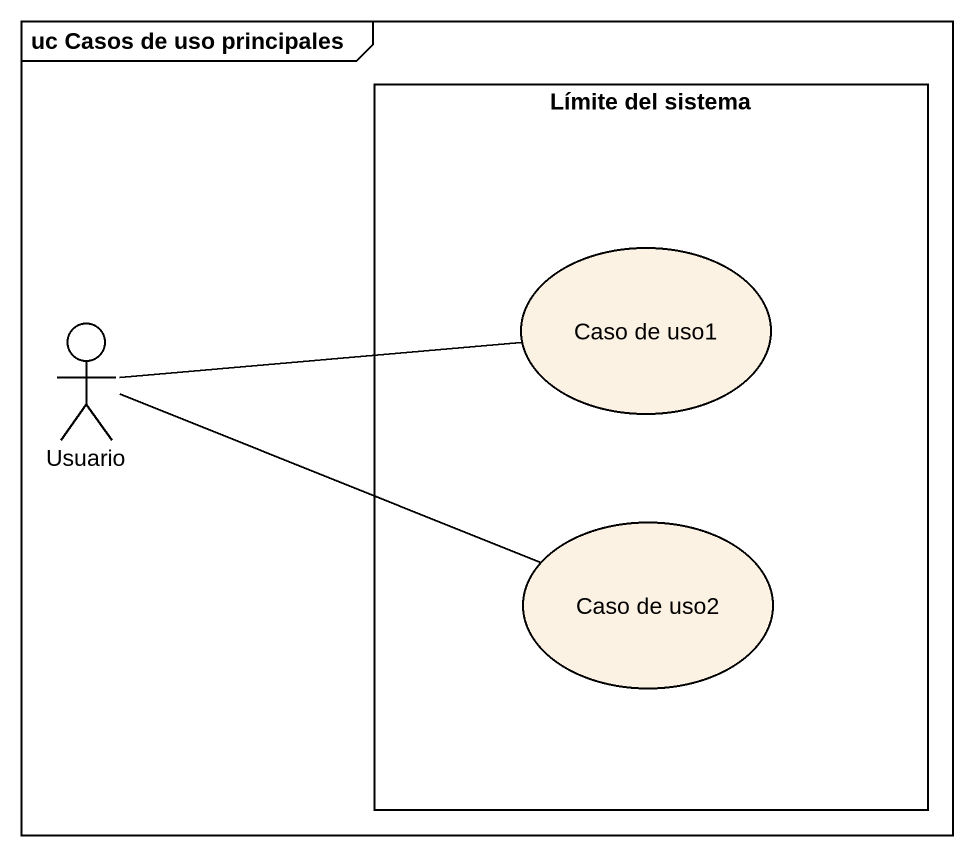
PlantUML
@startuml
mainframe uc Casos de uso principales
rectangle "Límite del sistema" as Límite_del_sistema {
  usecase "Caso de uso1" as Caso_de_uso1
  usecase "Caso de uso2" as Caso_de_uso2
}
actor Usuario
Usuario -right- Caso_de_uso1
Usuario -right- Caso_de_uso2
@enduml
